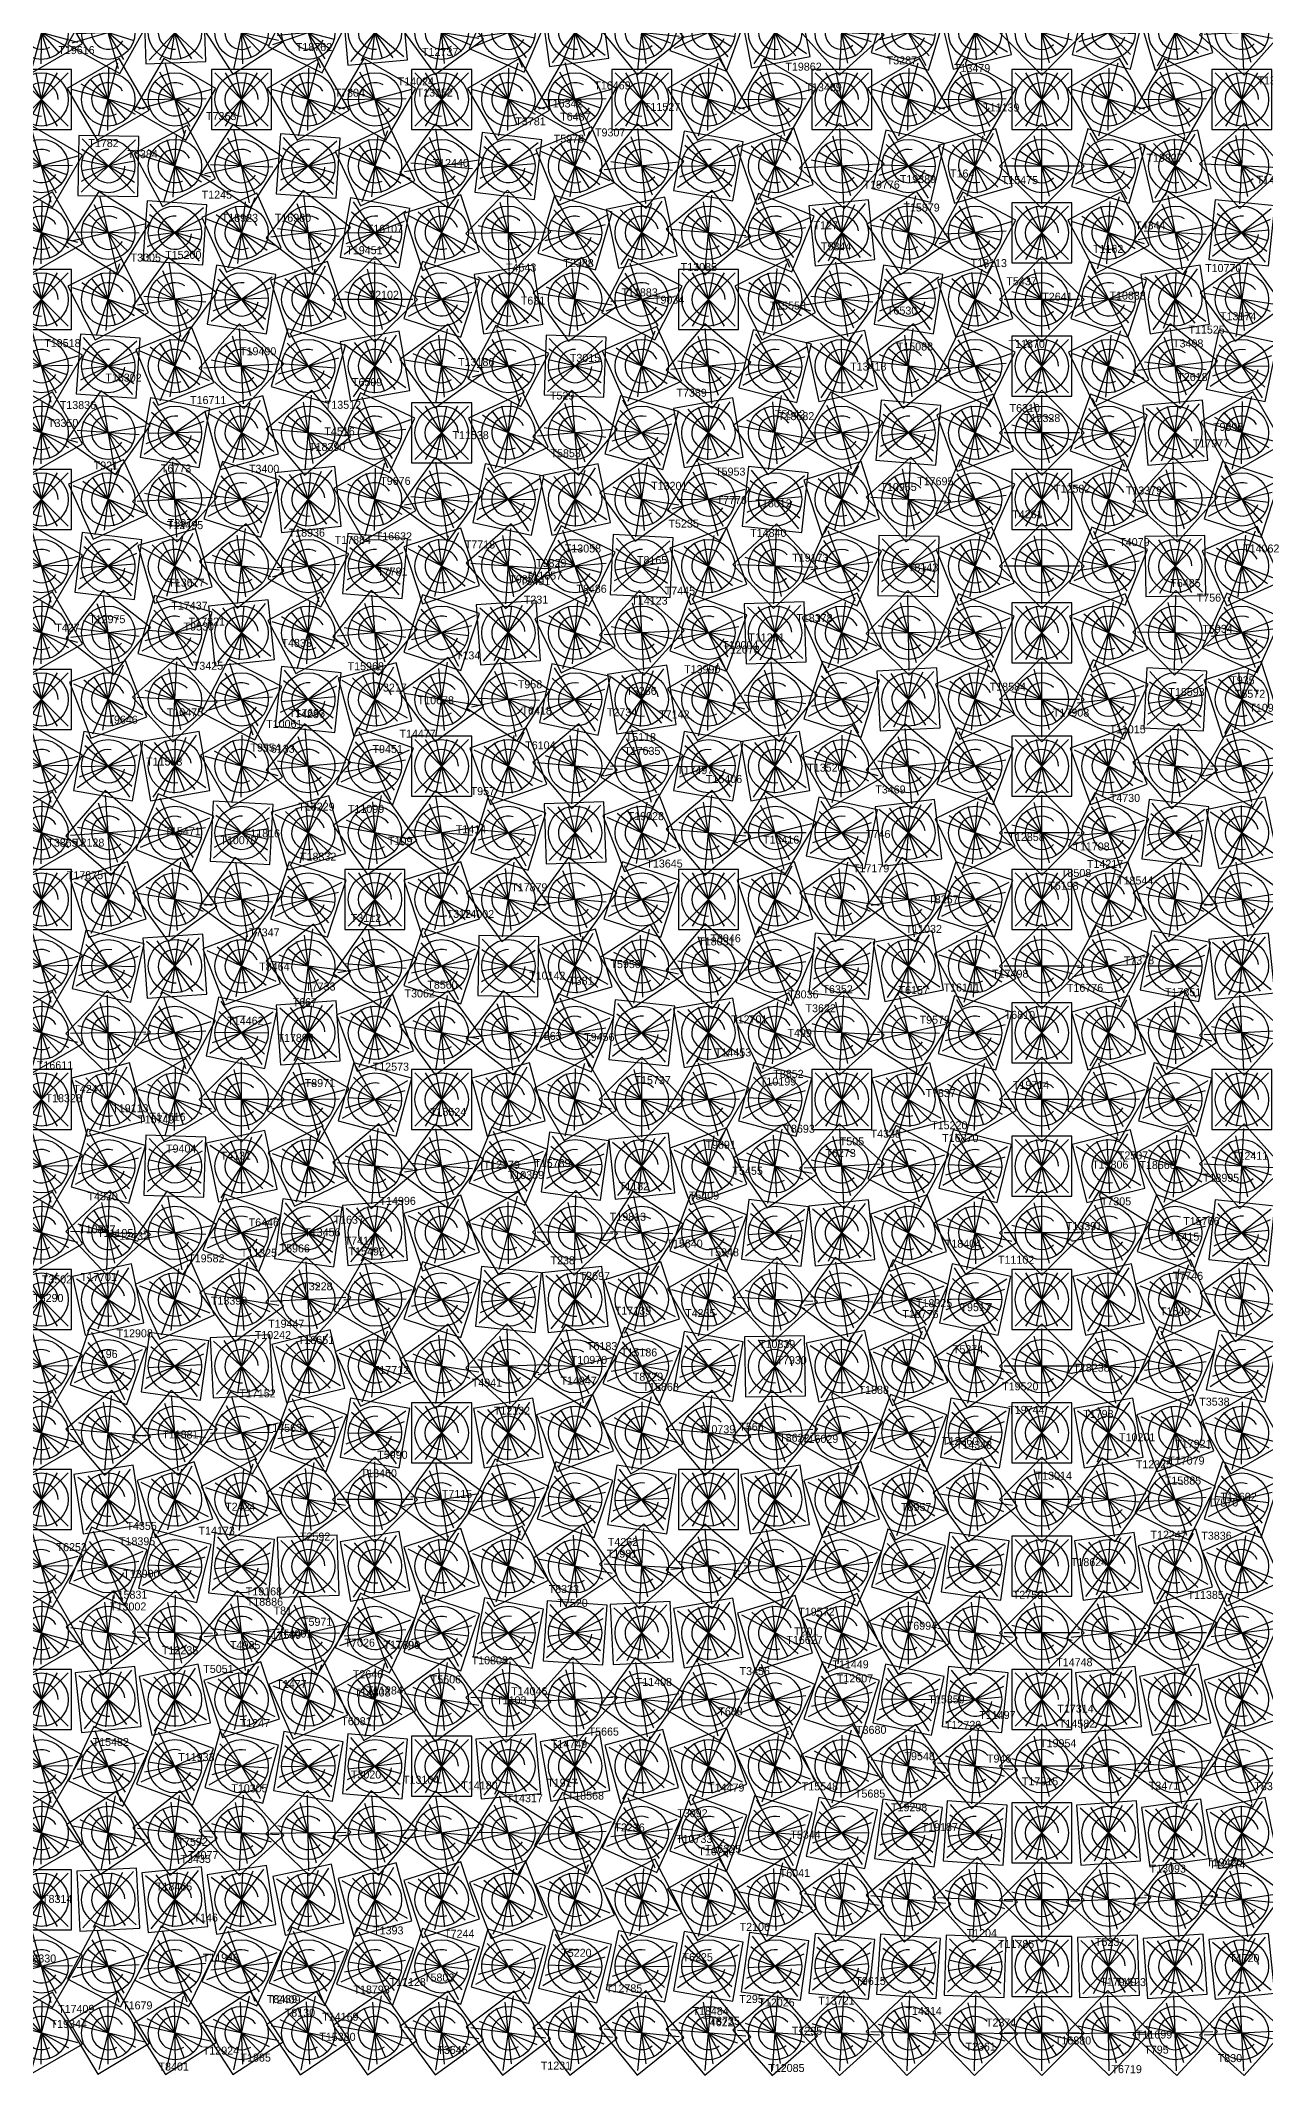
# Model space of a CAD drawing. Header units: metres. Extents: x -45 to 15052, y -45 to 15012.
# Drawn here: x 2999 to 4835, y 9045 to 12088 of the extents above; entities that cross this region are included whole.
import ezdxf

# ---------------------------------------------------------------- set-up
doc = ezdxf.new("R2010")
doc.units = ezdxf.units.M
for name, color, linetype in [('L0', 1, 'Continuous'), ('L1', 2, 'Continuous'), ('L10', 4, 'Continuous'), ('L11', 5, 'Continuous'), ('L2', 3, 'Continuous'), ('L3', 4, 'Continuous'), ('L4', 5, 'Continuous'), ('L5', 6, 'Continuous'), ('L6', 7, 'Continuous'), ('L7', 1, 'Continuous'), ('L8', 2, 'Continuous'), ('L9', 3, 'Continuous')]:
    doc.layers.add(name, color=color, linetype=linetype)

# ---------------------------------------------------------------- blocks, each defined once
blk = doc.blocks.new('CELL')
for p, q in [((-40, -40), (40, 40)), ((40, -40), (-40, 40)), ((-24, -40), (24, 40)), ((24, -40), (-24, 40)), ((-8, -40), (8, 40)), ((8, -40), (-8, 40))]:
    blk.add_line(p, q)
blk.add_lwpolyline([(-45, -45), (45, -45), (45, 45), (-45, 45)], close=True)
blk.add_circle((0, 0), 40)
blk.add_arc((0, 0), 25, 0, 270)

msp = doc.modelspace()

# ---------------------------------------------------------------- block references
at = {"layer": 'L0'}
for p, rotation in [((3500, 12100), 5), ((4700, 12100), 17), ((3700, 11900), 83.00000000000001), ((3800, 11800), 74), ((3900, 11700), 63), ((4000, 11600), 50), ((4100, 11500), 35), ((4200, 11400), 18), ((3100, 11300), 83.00000000000001), ((4300, 11300), 89), ((4400, 11200), 68), ((3200, 11200), 74), ((3300, 11100), 63), ((4500, 11100), 45), ((3400, 11000), 50), ((4600, 11000), 20), ((3500, 10900), 35), ((4700, 10900), 83.00000000000001), ((4800, 10800), 54), ((3600, 10800), 18), ((3700, 10700), 89), ((3800, 10600), 68), ((3900, 10500), 45), ((4000, 10400), 20), ((4100, 10300), 83.00000000000001), ((4200, 10200), 54), ((3100, 10100), 71), ((4300, 10100), 23), ((3200, 10000), 50), ((4400, 10000), 80), ((3300, 9900), 27), ((4500, 9900), 45), ((3400, 9800), 2), ((4600, 9800), 8), ((3500, 9700), 65), ((4700, 9700), 59.00000000000001), ((3600, 9600), 36), ((4800, 9600), 18), ((3700, 9500), 5), ((3800, 9400), 62), ((3900, 9300), 27), ((4000, 9200), 80), ((4100, 9100), 41)]:
    msp.add_blockref('CELL', p, dxfattribs=dict(at, rotation=rotation))
for p in [(3600, 12000), (4800, 12000), (3000, 11400), (3000, 10200)]:
    msp.add_blockref('CELL', p, dxfattribs=at)
at = {"layer": 'L1'}
for p, rotation in [((3600, 12100), 36), ((4800, 12100), 48), ((3700, 12000), 30), ((3800, 11900), 22), ((3900, 11800), 12), ((4100, 11600), 76), ((3000, 11500), 30), ((4200, 11500), 59.99999999999999), ((3100, 11400), 24), ((4300, 11400), 42), ((3200, 11300), 16), ((4400, 11300), 22), ((3300, 11200), 6), ((3400, 11100), 84), ((4600, 11100), 66), ((3500, 11000), 70), ((4700, 11000), 40), ((3600, 10900), 54), ((4800, 10900), 12), ((3700, 10800), 36), ((3800, 10700), 16), ((3900, 10600), 84), ((4000, 10500), 59.99999999999999), ((4100, 10400), 34), ((3000, 10300), 30), ((4200, 10300), 6), ((4300, 10200), 66), ((3100, 10200), 12), ((3200, 10100), 82), ((4400, 10100), 34), ((3300, 10000), 59.99999999999999), ((3400, 9900), 36), ((4600, 9900), 54), ((3500, 9800), 10), ((4700, 9800), 16), ((3600, 9700), 72), ((4800, 9700), 66), ((3700, 9600), 42), ((3800, 9500), 10), ((3900, 9400), 66), ((4000, 9300), 30), ((4100, 9200), 82), ((3000, 9100), 30), ((4200, 9100), 42)]:
    msp.add_blockref('CELL', p, dxfattribs=dict(at, rotation=rotation))
for p in [(4000, 11700), (4500, 11200), (4500, 10000)]:
    msp.add_blockref('CELL', p, dxfattribs=at)
at = {"layer": 'L10'}
for p, rotation in [((3300, 12100), 33), ((4500, 12100), 45), ((3400, 12000), 30), ((4600, 12000), 30), ((3500, 11900), 25), ((4700, 11900), 13), ((3600, 11800), 18), ((4800, 11800), 84), ((3700, 11700), 9), ((3800, 11600), 87.99999999999999), ((3900, 11500), 75.00000000000001), ((4000, 11400), 59.99999999999999), ((4100, 11300), 43.00000000000001), ((3000, 11200), 30), ((4200, 11200), 24), ((3100, 11100), 21), ((4300, 11100), 3), ((3200, 11000), 10), ((4400, 11000), 70), ((4500, 10900), 45), ((3300, 10900), 87), ((3400, 10800), 72), ((4600, 10800), 18), ((3500, 10700), 55), ((4700, 10700), 79), ((3600, 10600), 36), ((4800, 10600), 48), ((3700, 10500), 15), ((3800, 10400), 82), ((3900, 10300), 57.00000000000001), ((4000, 10200), 30), ((4100, 10100), 1), ((3000, 10000), 30), ((4200, 10000), 59.99999999999999), ((3100, 9900), 9), ((4300, 9900), 27), ((3200, 9800), 76), ((4400, 9800), 82), ((3300, 9700), 51), ((4500, 9700), 45), ((3400, 9600), 24), ((4600, 9600), 6), ((4700, 9500), 55), ((3500, 9500), 85), ((3600, 9400), 54), ((4800, 9400), 12), ((3700, 9300), 21), ((3800, 9200), 76), ((3900, 9100), 39)]:
    msp.add_blockref('CELL', p, dxfattribs=dict(at, rotation=rotation))
at = {"layer": 'L11'}
for p, rotation in [((3400, 12100), 64), ((4600, 12100), 76), ((3500, 12000), 59.99999999999999), ((4700, 12000), 59.99999999999999), ((3600, 11900), 54), ((4800, 11900), 42), ((3700, 11800), 46), ((3800, 11700), 36), ((3900, 11600), 24), ((4000, 11500), 10), ((4100, 11400), 84), ((3000, 11300), 59.99999999999999), ((4200, 11300), 66), ((3100, 11200), 52.00000000000001), ((4300, 11200), 46), ((3200, 11100), 42), ((4400, 11100), 24), ((3300, 11000), 30), ((3400, 10900), 16), ((4600, 10900), 64), ((4700, 10800), 36), ((3600, 10700), 72), ((4800, 10700), 6), ((3700, 10600), 52.00000000000001), ((3800, 10500), 30), ((3900, 10400), 6), ((4000, 10300), 70), ((4100, 10200), 42), ((3000, 10100), 59.99999999999999), ((4200, 10100), 12), ((3100, 10000), 40), ((4300, 10000), 70), ((3200, 9900), 18), ((4400, 9900), 36), ((3300, 9800), 84), ((3400, 9700), 58), ((4600, 9700), 52.00000000000001), ((3500, 9600), 30), ((4700, 9600), 12), ((4800, 9500), 59.99999999999999), ((3700, 9400), 58), ((3800, 9300), 24), ((3900, 9200), 78), ((4000, 9100), 40)]:
    msp.add_blockref('CELL', p, dxfattribs=dict(at, rotation=rotation))
for p in [(4500, 11000), (3500, 10800), (4500, 9800), (3600, 9500)]:
    msp.add_blockref('CELL', p, dxfattribs=at)
at = {"layer": 'L2'}
for p, rotation in [((3700, 12100), 67.00000000000001), ((3800, 12000), 59.99999999999999), ((3900, 11900), 51), ((4000, 11800), 40), ((4100, 11700), 27), ((3000, 11600), 59.99999999999999), ((4200, 11600), 12), ((3100, 11500), 55), ((4300, 11500), 85), ((3200, 11400), 48), ((4400, 11400), 66), ((3300, 11300), 39), ((4500, 11300), 45), ((3400, 11200), 28), ((4600, 11200), 22), ((3500, 11100), 15), ((4700, 11100), 87), ((4800, 11000), 59.99999999999999), ((3700, 10900), 73), ((3800, 10800), 54), ((3900, 10700), 33), ((4000, 10600), 10), ((4100, 10500), 75.00000000000001), ((3000, 10400), 59.99999999999999), ((4200, 10400), 48), ((3100, 10300), 43.00000000000001), ((4300, 10300), 19), ((3200, 10200), 24), ((4400, 10200), 78), ((4500, 10100), 45), ((3300, 10100), 3), ((3400, 10000), 70), ((4600, 10000), 10), ((3500, 9900), 45), ((4700, 9900), 63), ((4800, 9800), 24), ((3600, 9800), 18), ((3700, 9700), 79), ((3800, 9600), 48), ((3900, 9500), 15), ((4000, 9400), 70), ((4100, 9300), 33), ((3000, 9200), 59.99999999999999), ((4200, 9200), 84), ((3100, 9100), 31), ((4300, 9100), 43.00000000000001)]:
    msp.add_blockref('CELL', p, dxfattribs=dict(at, rotation=rotation))
msp.add_blockref('CELL', (3600, 11000), dxfattribs=at)
at = {"layer": 'L3'}
for p, rotation in [((3800, 12100), 8), ((4000, 11900), 80), ((4100, 11800), 68), ((4200, 11700), 54), ((4300, 11600), 38), ((3100, 11600), 86.00000000000001), ((3200, 11500), 80), ((4400, 11500), 20), ((3300, 11400), 72), ((3400, 11300), 62), ((4600, 11300), 68), ((3500, 11200), 50), ((4700, 11200), 43.99999999999999), ((3600, 11100), 36), ((4800, 11100), 18), ((3700, 11000), 20), ((3800, 10900), 2), ((3900, 10800), 72), ((4000, 10700), 50), ((4100, 10600), 26), ((3100, 10400), 74), ((4300, 10400), 62), ((3200, 10300), 56), ((4400, 10300), 32), ((3300, 10200), 36), ((3400, 10100), 14), ((4600, 10100), 56), ((3500, 10000), 80), ((4700, 10000), 20), ((3600, 9900), 54), ((4800, 9900), 72), ((3700, 9800), 26), ((3800, 9700), 86.00000000000001), ((3900, 9600), 54), ((4000, 9500), 20), ((4100, 9400), 74), ((4200, 9300), 36), ((3100, 9200), 62), ((4300, 9200), 86.00000000000001), ((3200, 9100), 32), ((4400, 9100), 43.99999999999999)]:
    msp.add_blockref('CELL', p, dxfattribs=dict(at, rotation=rotation))
for p in [(3900, 12000), (3000, 11700), (4500, 11400), (3000, 10500), (4200, 10500), (4500, 10200), (3000, 9300)]:
    msp.add_blockref('CELL', p, dxfattribs=at)
at = {"layer": 'L4'}
for p, rotation in [((3900, 12100), 39), ((4000, 12000), 30), ((4100, 11900), 19), ((3000, 11800), 30), ((4200, 11800), 6), ((3100, 11700), 27), ((4300, 11700), 81), ((3200, 11600), 22), ((4400, 11600), 64), ((4500, 11500), 45), ((3300, 11500), 15), ((3400, 11400), 6), ((4600, 11400), 24), ((3500, 11300), 85), ((4700, 11300), 1), ((4800, 11200), 66), ((3600, 11200), 72), ((3700, 11100), 57.00000000000001), ((3800, 11000), 40), ((3900, 10900), 21), ((4100, 10700), 67.00000000000001), ((3000, 10600), 30), ((4200, 10600), 42), ((3100, 10500), 15), ((4300, 10500), 15), ((3200, 10400), 87.99999999999999), ((4400, 10400), 76), ((3300, 10300), 68.99999999999999), ((4500, 10300), 45), ((3400, 10200), 48), ((4600, 10200), 12), ((3500, 10100), 25), ((4700, 10100), 67.00000000000001), ((4800, 10000), 30), ((3700, 9900), 63), ((3800, 9800), 34), ((3900, 9700), 3), ((4000, 9600), 59.99999999999999), ((4100, 9500), 25), ((3000, 9400), 30), ((4200, 9400), 78), ((3100, 9300), 3), ((4300, 9300), 39), ((3200, 9200), 64), ((4400, 9200), 87.99999999999999), ((3300, 9100), 33), ((4500, 9100), 45)]:
    msp.add_blockref('CELL', p, dxfattribs=dict(at, rotation=rotation))
for p in [(4000, 10800), (3600, 10000)]:
    msp.add_blockref('CELL', p, dxfattribs=at)
at = {"layer": 'L5'}
for p, rotation in [((4000, 12100), 70), ((4100, 12000), 59.99999999999999), ((3000, 11900), 59.99999999999999), ((4200, 11900), 48), ((3100, 11800), 58), ((4300, 11800), 34), ((3200, 11700), 54), ((4400, 11700), 18), ((3300, 11600), 48), ((3400, 11500), 40), ((4600, 11500), 70), ((3500, 11400), 30), ((4700, 11400), 48), ((3600, 11300), 18), ((4800, 11300), 24), ((3700, 11200), 4), ((3800, 11100), 78), ((3900, 11000), 59.99999999999999), ((4000, 10900), 40), ((4100, 10800), 18), ((3000, 10700), 59.99999999999999), ((4200, 10700), 84), ((3100, 10600), 46), ((4300, 10600), 58), ((3200, 10500), 30), ((4400, 10500), 30), ((3300, 10400), 12), ((3400, 10300), 82), ((4600, 10300), 58), ((3500, 10200), 59.99999999999999), ((4700, 10200), 24), ((3600, 10100), 36), ((4800, 10100), 78), ((3700, 10000), 10), ((3800, 9900), 72), ((3900, 9800), 42), ((4000, 9700), 10), ((4100, 9600), 66), ((3000, 9500), 59.99999999999999), ((4200, 9500), 30), ((3100, 9400), 34), ((4300, 9400), 82), ((3200, 9300), 6), ((4400, 9300), 42), ((3300, 9200), 66), ((3400, 9100), 34), ((4600, 9100), 46)]:
    msp.add_blockref('CELL', p, dxfattribs=dict(at, rotation=rotation))
for p in [(4500, 11600), (4500, 10400), (4500, 9200)]:
    msp.add_blockref('CELL', p, dxfattribs=at)
at = {"layer": 'L6'}
for p, rotation in [((4100, 12100), 11), ((3100, 11900), 89), ((4300, 11900), 77.00000000000001), ((3200, 11800), 86.00000000000001), ((4400, 11800), 62), ((3300, 11700), 81), ((4500, 11700), 45), ((3400, 11600), 74), ((4600, 11600), 26), ((3500, 11500), 65), ((4700, 11500), 5), ((3600, 11400), 54), ((4800, 11400), 72), ((3700, 11300), 41), ((3800, 11200), 26), ((3900, 11100), 9), ((4000, 11000), 80), ((4100, 10900), 59.00000000000001), ((4200, 10800), 36), ((3100, 10700), 77.00000000000001), ((4300, 10700), 11), ((3200, 10600), 62), ((4400, 10600), 74), ((3300, 10500), 45), ((4500, 10500), 45), ((3400, 10400), 26), ((4600, 10400), 14), ((3500, 10300), 5), ((4700, 10300), 71), ((3600, 10200), 72), ((4800, 10200), 36), ((3700, 10100), 47), ((3800, 10000), 20), ((3900, 9900), 81), ((4000, 9800), 50), ((4100, 9700), 17), ((4200, 9600), 72), ((3100, 9500), 65), ((4300, 9500), 35), ((3200, 9400), 38), ((4400, 9400), 86.00000000000001), ((3300, 9300), 9), ((4500, 9300), 45), ((3400, 9200), 68), ((4600, 9200), 2), ((3500, 9100), 35), ((4700, 9100), 47)]:
    msp.add_blockref('CELL', p, dxfattribs=dict(at, rotation=rotation))
for p in [(3000, 12000), (4200, 12000), (3000, 10800), (3000, 9600)]:
    msp.add_blockref('CELL', p, dxfattribs=at)
at = {"layer": 'L7'}
for p, rotation in [((3000, 12100), 30), ((4200, 12100), 42), ((3100, 12000), 30), ((4300, 12000), 30), ((3200, 11900), 28), ((4400, 11900), 16), ((3300, 11800), 24), ((3400, 11700), 18), ((4600, 11700), 72), ((4700, 11600), 52.00000000000001), ((3500, 11600), 10), ((4800, 11500), 30), ((3700, 11400), 78), ((3800, 11300), 64), ((3900, 11200), 48), ((4000, 11100), 30), ((4100, 11000), 10), ((3000, 10900), 30), ((4200, 10900), 78), ((4300, 10800), 54), ((3100, 10800), 18), ((3200, 10700), 4), ((4400, 10700), 28), ((3300, 10600), 78), ((3400, 10500), 59.99999999999999), ((4600, 10500), 59.99999999999999), ((3500, 10400), 40), ((4700, 10400), 28), ((3600, 10300), 18), ((4800, 10300), 84), ((3700, 10200), 84), ((3800, 10100), 58), ((3900, 10000), 30), ((4100, 9800), 58), ((3000, 9700), 30), ((4200, 9700), 24), ((3100, 9600), 6), ((4300, 9600), 78), ((3200, 9500), 70), ((4400, 9500), 40), ((3300, 9400), 42), ((3400, 9300), 12), ((4600, 9300), 48), ((3500, 9200), 70), ((4700, 9200), 4), ((3600, 9100), 36), ((4800, 9100), 48)]:
    msp.add_blockref('CELL', p, dxfattribs=dict(at, rotation=rotation))
for p in [(4500, 11800), (3600, 11500), (4500, 10600), (4000, 9900), (4500, 9400)]:
    msp.add_blockref('CELL', p, dxfattribs=at)
at = {"layer": 'L8'}
for p, rotation in [((3100, 12100), 61), ((4300, 12100), 73), ((3200, 12000), 59.99999999999999), ((4400, 12000), 59.99999999999999), ((3300, 11900), 57.00000000000001), ((4500, 11900), 45), ((3400, 11800), 52.00000000000001), ((4600, 11800), 28), ((3500, 11700), 45), ((4700, 11700), 9), ((3600, 11600), 36), ((4800, 11600), 78), ((3700, 11500), 25), ((3800, 11400), 12), ((3900, 11300), 87), ((4000, 11200), 70), ((4100, 11100), 51), ((3000, 11000), 59.99999999999999), ((4200, 11000), 30), ((3100, 10900), 49), ((4300, 10900), 7), ((3200, 10800), 36), ((4400, 10800), 72), ((3300, 10700), 21), ((4500, 10700), 45), ((4600, 10600), 16), ((3400, 10600), 4), ((3500, 10500), 75.00000000000001), ((4700, 10500), 75.00000000000001), ((3600, 10400), 54), ((4800, 10400), 42), ((3700, 10300), 31), ((3800, 10200), 6), ((3900, 10100), 68.99999999999999), ((4000, 10000), 40), ((4100, 9900), 9), ((3000, 9800), 59.99999999999999), ((4200, 9800), 66), ((3100, 9700), 37), ((4300, 9700), 31), ((3200, 9600), 12), ((4400, 9600), 84), ((3300, 9500), 75.00000000000001), ((4500, 9500), 45), ((3400, 9400), 46), ((4600, 9400), 4), ((3500, 9300), 15), ((4700, 9300), 51), ((3600, 9200), 72), ((4800, 9200), 6), ((3700, 9100), 37)]:
    msp.add_blockref('CELL', p, dxfattribs=dict(at, rotation=rotation))
at = {"layer": 'L9'}
for p, rotation in [((3200, 12100), 2), ((4400, 12100), 14), ((3400, 11900), 86.00000000000001), ((4600, 11900), 74), ((3500, 11800), 80), ((4700, 11800), 56), ((3600, 11700), 72), ((4800, 11700), 36), ((3700, 11600), 62), ((3800, 11500), 50), ((3900, 11400), 36), ((4000, 11300), 20), ((4100, 11200), 2), ((4200, 11100), 72), ((3100, 11000), 80), ((4300, 11000), 50), ((3200, 10900), 68), ((4400, 10900), 26), ((3300, 10800), 54), ((3400, 10700), 38), ((4600, 10700), 62), ((3500, 10600), 20), ((4700, 10600), 32), ((3700, 10400), 68), ((3800, 10300), 43.99999999999999), ((3900, 10200), 18), ((4000, 10100), 80), ((4100, 10000), 50), ((4200, 9900), 18), ((3100, 9800), 68), ((4300, 9800), 74), ((3200, 9700), 43.99999999999999), ((4400, 9700), 38), ((3300, 9600), 18), ((4600, 9500), 50), ((3400, 9500), 80), ((3500, 9400), 50), ((4700, 9400), 8), ((3600, 9300), 18), ((4800, 9300), 54), ((3700, 9200), 74), ((3800, 9100), 38)]:
    msp.add_blockref('CELL', p, dxfattribs=dict(at, rotation=rotation))
for p in [(3300, 12000), (4500, 12000), (3000, 11100), (4500, 10800), (3600, 10500), (4800, 10500), (3000, 9900), (4500, 9600)]:
    msp.add_blockref('CELL', p, dxfattribs=at)

# ---------------------------------------------------------------- texts
at = {"layer": 'L3'}
for s, p in [('T19616', (3025.2, 12067.9)), ('T18762', (3381.3, 12072.5)), ('T12737', (3570.5, 12065.1)), ('T19862', (4115.4, 12043)), ('T3287', (4267.3, 12052.4)), ('T13479', (4368.2, 12040.9)), ('T14024', (3534.1, 12020.8)), ('T16469', (3828.9, 12014.9)), ('T13489', (4145.5, 12012.1)), ('T13893', (4823.3, 12022.4)), ('T7804', (3439.4, 12003.9)), ('T13152', (3562.4, 12004.1)), ('T16342', (3756.7, 11987.8)), ('T11527', (3903.3, 11982.7)), ('T11139', (4411.9, 11981.8)), ('T7363', (3246.7, 11968.9)), ('T3781', (3710.5, 11961)), ('T6437', (3777.7, 11968)), ('T1782', (3070.2, 11928.4)), ('T5978', (3768, 11935)), ('T9307', (3829.9, 11944.4)), ('T6384', (3128.8, 11911.8)), ('T12440', (3586.4, 11898.6)), ('T19827', (4656.8, 11906.3)), ('T19776', (4232.6, 11866.2)), ('T19389', (4286.9, 11874.4)), ('T164', (4362.3, 11882.8)), ('T15475', (4439.8, 11872.9)), ('T14267', (4822, 11873.5)), ('T1245', (3240.1, 11851)), ('T15879', (4292.4, 11831.8)), ('T18923', (3270.2, 11816.3)), ('T16980', (3349.8, 11816.4)), ('T16107', (3487.6, 11799.9)), ('T127', (4157.7, 11805.2)), ('T4344', (4639.9, 11805.1)), ('T19451', (3457, 11767.8)), ('T5844', (4168.7, 11773.5)), ('T1162', (4576.6, 11769.7)), ('T3005', (3133.5, 11756.7)), ('T15200', (3185.3, 11760.8)), ('T4643', (3696.4, 11741.8)), ('T2388', (3782.5, 11748.4)), ('T13085', (3958.4, 11742.5)), ('T18113', (4393.2, 11748.4)), ('T10770', (4744.8, 11741)), ('T11883', (3869.6, 11704.6)), ('T5437', (4446.8, 11721.2)), ('T2102', (3490.4, 11700.9)), ('T631', (3718.7, 11692.2)), ('T9034', (3918.3, 11693.5)), ('T15558', (4091.8, 11684.7)), ('T6530', (4267.7, 11677.3)), ('T2641', (4500.6, 11698.1)), ('T10838', (4601.4, 11699.7)), ('T11525', (4719.8, 11648.7)), ('T13174', (4767.1, 11668.7)), ('T19518', (3004.1, 11628.4)), ('T19490', (3297.6, 11616.2)), ('T15088', (4282.4, 11623.3)), ('T11370', (4450.1, 11627.3)), ('T3498', (4696.7, 11627.9)), ('T13186', (3624.6, 11600.1)), ('T3015', (3792.2, 11606.3)), ('T13418', (4212.5, 11593.3)), ('T18302', (3095.7, 11576.7)), ('T6509', (3465.5, 11569.9)), ('T7389', (3952, 11553.9)), ('T2618', (4703.1, 11577.6)), ('T13836', (3027.3, 11535.6)), ('T16711', (3222.7, 11543)), ('T13512', (3424.7, 11535.9)), ('T529', (3762.3, 11549.7)), ('T5942', (4099.6, 11521.8)), ('T6310', (4451.6, 11530.9)), ('T3350', (3009.7, 11508.7)), ('T4516', (3424.1, 11496.1)), ('T11538', (3616.2, 11490.4)), ('T13582', (4104.3, 11518.9)), ('T12328', (4473.2, 11516)), ('T9896', (4756.6, 11502.8)), ('T18390', (3401.1, 11472.7)), ('T5853', (3763.2, 11463.3)), ('T17977', (4726.4, 11478)), ('T921', (3078.2, 11444.9)), ('T6773', (3179, 11440.4)), ('T3400', (3311, 11440)), ('T5953', (4010, 11435.7)), ('T9676', (3507.9, 11421.8)), ('T13201', (3914.1, 11414.4)), ('T10955', (4257.9, 11412.7)), ('T17695', (4313, 11421.2)), ('T12582', (4518.3, 11410.1)), ('T13379', (4625.8, 11407.4)), ('T7776', (4012.2, 11393)), ('T16012', (4070.4, 11388.1)), ('T4261', (4455.6, 11371.6)), ('T12495', (3187.9, 11355.4)), ('T3974', (3189.4, 11358.5)), ('T18936', (3370.5, 11344.1)), ('T16632', (3501.1, 11338.7)), ('T5235', (3940.1, 11357.7)), ('T14840', (4062.6, 11343.8)), ('T17884', (3439.5, 11333.3)), ('T7718', (3634.6, 11326.4)), ('T13058', (3784.6, 11320.4)), ('T4079', (4616, 11330)), ('T14062', (4801.8, 11320.4)), ('T7781', (3503.2, 11285.8)), ('T11657', (3726.2, 11279.7)), ('T9829', (3741.5, 11298.6)), ('T8165', (3892.8, 11303.1)), ('T19173', (4125.6, 11306.6)), ('T8143', (4299.2, 11292)), ('T13677', (3190, 11269.2)), ('T9886', (3701.3, 11274.2)), ('T3491', (3717.3, 11271.5)), ('T8486', (3802, 11260)), ('T7445', (3934.5, 11257)), ('T6485', (4692.7, 11268.5)), ('T756', (4732.2, 11246.7)), ('T17437', (3194.6, 11234.7)), ('T231', (3723.2, 11243.7)), ('T14123', (3884.4, 11242.2)), ('T18378', (4131.8, 11216)), ('T427', (3020.5, 11201.7)), ('T12975', (3071.3, 11214.4)), ('T9530', (3213, 11203.4)), ('T17821', (3220.6, 11210.7)), ('T11261', (4059.8, 11187.1)), ('T5934', (4740.7, 11199.9)), ('T4833', (3359.8, 11178.8)), ('T134', (3621.3, 11160.1)), ('T10004', (4020.5, 11175.5)), ('T12078', (4022.5, 11168.9)), ('T3425', (3226.8, 11144.5)), ('T15968', (3459, 11143.8)), ('T13990', (3963.5, 11139.4)), ('T3217', (3502.1, 11111.8)), ('T958', (3714.2, 11116.8)), ('T3286', (3876.9, 11106.8)), ('T18584', (4421.8, 11113.2)), ('T18593', (4689.7, 11105.2)), ('T935', (4782.5, 11122.8)), ('T5572', (4789.4, 11102.5)), ('T9646', (3098.8, 11063.7)), ('T10475', (3187.8, 11074.7)), ('T17663', (3370.8, 11073.9)), ('T4237', (3379.2, 11072)), ('T10678', (3564, 11092.8)), ('T6418', (3719.7, 11077.3)), ('T2734', (3847.7, 11074.9)), ('T7142', (3926.2, 11071.6)), ('T17908', (4516.6, 11074.3)), ('T10967', (4811.1, 11081.5)), ('T10061', (3336.8, 11057.4)), ('T14477', (3536.7, 11042.7)), ('T5118', (3875.9, 11037.6)), ('T11015', (4601.3, 11049.2)), ('T9554', (3313.3, 11021.8)), ('T6133', (3334, 11020)), ('T9451', (3496.3, 11019.7)), ('T6104', (3725.3, 11025.2)), ('T17635', (3873.6, 11016.9)), ('T11553', (3156.8, 11000.8)), ('T17497', (3952.9, 10988)), ('T15406', (3996.2, 10974.7)), ('T13520', (4148.2, 10991.7)), ('T957', (3643.4, 10956.5)), ('T3469', (4250.2, 10959)), ('T4730', (4601.8, 10946.3)), ('T15229', (3385, 10933.2)), ('T11099', (3459.4, 10929.9)), ('T19028', (3878.9, 10919)), ('T15471', (3184.3, 10896.3)), ('T10070', (3268.1, 10882.9)), ('T11816', (3303.2, 10893.2)), ('T109', (3519.6, 10882)), ('T1414', (3621.2, 10899.4)), ('T13416', (4081.9, 10883.7)), ('T746', (4236.4, 10892.2)), ('T12858', (4449.8, 10887.7)), ('T3865', (3008.6, 10879.1)), ('T2128', (3048.7, 10879.4)), ('T18332', (3387.6, 10858.2)), ('T11708', (4547.2, 10873.5)), ('T17875', (3037.9, 10830.4)), ('T13645', (3907, 10847.9)), ('T17179', (4216.7, 10840.8)), ('T8508', (4528.6, 10833.8)), ('T14217', (4567.6, 10847.3)), ('T18544', (4612.7, 10822.5)), ('T17879', (3704.2, 10812.3)), ('T8257', (4329.7, 10794.2)), ('T6198', (4509.6, 10814.6)), ('T3112', (3463.6, 10766.2)), ('T312', (3607.4, 10772.4)), ('T4002', (3633.2, 10772.2)), ('T7347', (3311.4, 10744.7)), ('T18031', (3984.7, 10731.1)), ('T8046', (4003, 10735.8)), ('T11032', (4295.7, 10749.9)), ('T7378', (4622.9, 10702.8)), ('T8464', (3326.4, 10693.4)), ('T10142', (3731.2, 10679.8)), ('T3817', (3791.2, 10672.1)), ('T5950', (3853.1, 10697.1)), ('T17498', (4425.4, 10682.7)), ('T667', (3376.5, 10640)), ('T7733', (3395.4, 10663.5)), ('T3062', (3544.3, 10653.1)), ('T8560', (3578.5, 10666.2)), ('T3036', (4119.6, 10651.7)), ('T6352', (4171, 10659.4)), ('T6157', (4285.1, 10658.1)), ('T16111', (4352.6, 10662)), ('T16776', (4537.5, 10661.5)), ('T17851', (4684.6, 10654.9)), ('T14462', (3278.5, 10612.1)), ('T12701', (4034, 10614.2)), ('T3622', (4145.6, 10630.9)), ('T9579', (4316.7, 10613.7)), ('T6810', (4444.3, 10621)), ('T17896', (3353.7, 10586.5)), ('T7863', (3734.4, 10589.4)), ('T9456', (3813.7, 10587.8)), ('T499', (4118.5, 10593.9)), ('T14453', (4009.8, 10564.6)), ('T16611', (2993, 10545.4)), ('T8971', (3394.6, 10518.7)), ('T12573', (3496.6, 10543.3)), ('T15737', (3889.2, 10523.1)), ('T10199', (4077.2, 10521)), ('T8852', (4097.3, 10532.5)), ('T19714', (4456.5, 10516)), ('T18328', (3006, 10496)), ('T4247', (3047.6, 10509.9)), ('T7837', (4325.4, 10503.7)), ('T19113', (3106, 10480.9)), ('T16749', (3144.8, 10464.1)), ('T17616', (3161.7, 10468.2)), ('T18524', (3582.4, 10475.5)), ('T15220', (4334, 10455.4)), ('T9891', (3995.6, 10426.2)), ('T8693', (4114, 10450.2)), ('T505', (4196.9, 10431.3)), ('T4338', (4243.2, 10442.8)), ('T16870', (4350.5, 10436.3)), ('T9404', (3186.7, 10420.5)), ('T4131', (3268.6, 10409.8)), ('T12379', (3662.8, 10396.1)), ('T15789', (3738.8, 10398.6)), ('T6273', (4175.5, 10413.8)), ('T15806', (4575.4, 10396.4)), ('T2507', (4613.9, 10410.2)), ('T18560', (4646.3, 10395.8)), ('T12411', (4785, 10409.6)), ('T10369', (3699.1, 10380.9)), ('T1182', (3865.6, 10364)), ('T5455', (4036.1, 10387.1)), ('T18995', (4741.5, 10376.6)), ('T4320', (3069, 10348.9)), ('T14996', (3506.8, 10342)), ('T5409', (3970.6, 10349.9)), ('T7305', (4588.4, 10341.3)), ('T6446', (3310.6, 10309.7)), ('T1637', (3437.9, 10313.7)), ('T19813', (3852, 10318.2)), ('T13391', (4535.9, 10304.1)), ('T15766', (4712, 10311.7)), ('T10887', (3056.5, 10299.3)), ('T11195', (3083.3, 10293.8)), ('T12432', (3106.6, 10289.6)), ('T13456', (3393.9, 10294.9)), ('T7417', (3454.4, 10282.4)), ('T15640', (3937, 10278)), ('T18404', (4354.4, 10277.8)), ('T1415', (4690.6, 10288.3)), ('T19582', (3219.9, 10255.8)), ('T11325', (3298.7, 10264.1)), ('T5966', (3356.9, 10270.7)), ('T15492', (3460.4, 10266.2)), ('T238', (3763.2, 10252.9)), ('T5948', (4000.3, 10264.9)), ('T11102', (4434.2, 10253.7)), ('T3502', (3000.2, 10224.2)), ('T17701', (3058.6, 10227.8)), ('T3228', (3390.9, 10213.9)), ('T2697', (3806.9, 10229.5)), ('T7746', (4696.3, 10229.6)), ('T5290', (2987.4, 10196.3)), ('T13390', (3254, 10192.3)), ('T18325', (4311.2, 10188.6)), ('T9517', (4378, 10182.6)), ('T19447', (3339.7, 10157.7)), ('T17139', (3859.6, 10177.4)), ('T4235', (3965, 10173.8)), ('T10776', (4290.7, 10172.2)), ('T1649', (4677.1, 10176.4)), ('T12908', (3112.5, 10143.4)), ('T10242', (3319.7, 10140.9)), ('T18651', (3384.4, 10133.5)), ('T6183', (3817.9, 10124.2)), ('T10339', (4075.8, 10127.2)), ('T96', (3086.4, 10112.3)), ('T10970', (3793.7, 10103.5)), ('T15186', (3868.8, 10114.7)), ('T7930', (4102, 10103.1)), ('T5274', (4366.6, 10119.5)), ('T18238', (4547.2, 10091.8)), ('T17712', (3496.7, 10088.3)), ('T4941', (3645.1, 10069.4)), ('T14947', (3778.1, 10072.4)), ('T8729', (3886.6, 10078.3)), ('T15868', (3901.1, 10063)), ('T19520', (4440.5, 10063.8)), ('T17152', (3296.7, 10053.3)), ('T1888', (4225.2, 10058.6)), ('T3538', (4736, 10040.9)), ('T14563', (3336.1, 10001.6)), ('T12132', (3678.2, 10027.4)), ('T10739', (3985.8, 9999.5)), ('T566', (4046.3, 10003.2)), ('T19744', (4449.5, 10028.6)), ('T1798', (4562, 10022.5)), ('T11881', (3180.9, 9991.7)), ('T8622', (4106.1, 9986.8)), ('T16029', (4140.3, 9985.1)), ('T12360', (4350.3, 9981.7)), ('T14348', (4371, 9976.2)), ('T10201', (4615.7, 9987.5)), ('T17921', (4700, 9977.7)), ('T5990', (3503.4, 9961.2)), ('T12325', (4640.8, 9946.9)), ('T17079', (4689.5, 9952.5)), ('T13460', (3478.5, 9933.5)), ('T13014', (4490.6, 9929.8)), ('T15885', (4684.4, 9922.5)), ('T2424', (3275.3, 9883.3)), ('T7115', (3600.2, 9902.5)), ('T8957', (4288.8, 9882.8)), ('T7570', (4749, 9889.6)), ('T11602', (4767.7, 9898.3)), ('T4355', (3127.3, 9854.6)), ('T14173', (3235.4, 9847.4)), ('T6253', (3022.5, 9822.7)), ('T18395', (3116.1, 9831.5)), ('T2592', (3387.5, 9838.6)), ('T4262', (3849.1, 9830.5)), ('T12247', (4662.9, 9841.3)), ('T3836', (4739.1, 9839.9)), ('T1981', (3847.7, 9812.9)), ('T18624', (4543.5, 9800.2)), ('T13900', (3122.5, 9782.8)), ('T19168', (3306.2, 9756.3)), ('T8333', (3760.4, 9759.9)), ('T13002', (3102.7, 9733.7)), ('T15831', (3104.2, 9751.4)), ('T18886', (3307.7, 9740.8)), ('T81', (3347.9, 9727.6)), ('T7520', (3773.5, 9739.1)), ('T19572', (4134.7, 9725.9)), ('T2759', (4456.4, 9751.2)), ('T11385', (4718.4, 9751.1)), ('T5971', (3390.5, 9710.7)), ('T201', (4128.4, 9696.2)), ('T6994', (4297.4, 9704.8)), ('T12235', (3180.5, 9668.1)), ('T4985', (3282.6, 9675.7)), ('T17509', (3335, 9691.1)), ('T4001', (3360.7, 9693.1)), ('T7026', (3454.4, 9679.4)), ('T17104', (3512.7, 9676.3)), ('T890', (3531.4, 9675.9)), ('T16627', (4116.9, 9683.6)), ('T5051', (3242.5, 9640.1)), ('T10808', (3644.9, 9652.9)), ('T3456', (4046.7, 9636.8)), ('T11449', (4185.9, 9647)), ('T14748', (4521.5, 9650.1)), ('T1477', (3352.1, 9617.4)), ('T2646', (3466.7, 9632.1)), ('T14808', (3468.9, 9604.7)), ('T11284', (3487.4, 9607.8)), ('T5606', (3583.6, 9624.3)), ('T14046', (3704.1, 9606.7)), ('T11408', (3891, 9620.5)), ('T12607', (4192.6, 9625.9)), ('T1103', (3681.6, 9593.1)), ('T688', (4014.9, 9576.5)), ('T15359', (4329.8, 9594.4)), ('T17314', (4523.3, 9580.5)), ('T1247', (3297.2, 9558.8)), ('T6081', (3449.5, 9561.7)), ('T5665', (3820.3, 9546.1)), ('T3680', (4221.4, 9548.7)), ('T12729', (4354.7, 9556.2)), ('T11497', (4406.2, 9571)), ('T14582', (4525.6, 9558)), ('T15482', (3076.6, 9530.5)), ('T14749', (3763.7, 9527.4)), ('T19954', (4497.3, 9528.6)), ('T11933', (3205, 9507.8)), ('T3020', (3463.9, 9481.7)), ('T9548', (4294, 9509.2)), ('T946', (4417.7, 9505.6)), ('T10305', (3284.6, 9461.1)), ('T13104', (3542, 9473.8)), ('T14180', (3629.5, 9465.3)), ('T1917', (3758.2, 9469.4)), ('T14479', (3999.5, 9462.1)), ('T15548', (4139.9, 9463.9)), ('T5685', (4219.7, 9453.1)), ('T17915', (4470.1, 9471.5)), ('T3471', (4660.4, 9465)), ('T83', (4818.7, 9464.2)), ('T14317', (3697.3, 9446.2)), ('T18568', (3789, 9450)), ('T3092', (3953.3, 9423.7)), ('T19298', (4273.7, 9432.5)), ('T2236', (3859, 9402.3)), ('T5344', (4122.8, 9391.6)), ('T19187', (4319.6, 9402.9)), ('T7592', (3203.8, 9380.7)), ('T4077', (3219.7, 9360.9)), ('T10733', (3951.5, 9385.1)), ('T16730', (3984.8, 9366.3)), ('T16325', (3994.8, 9370.2)), ('T3435', (3208.3, 9355.2)), ('T6041', (4106.9, 9334)), ('T13093', (4661.6, 9340.5)), ('T19420', (4746.3, 9350)), ('T12574', (4750.8, 9346.8)), ('T18465', (3171.5, 9313.7)), ('T8314', (3000.7, 9295.1)), ('T146', (3227.9, 9267.1)), ('T1393', (3497.2, 9247.9)), ('T7244', (3603.6, 9242.9)), ('T2106', (4046.8, 9253.2)), ('T1204', (4387.2, 9243.8)), ('T5220', (3779.3, 9214.3)), ('T6225', (3961.1, 9207.7)), ('T11785', (4434.2, 9227.6)), ('T523', (4579.6, 9230.6)), ('T18330', (2967.5, 9205.8)), ('T11946', (3241.7, 9207)), ('T5803', (3573.5, 9177.2)), ('T4720', (4780.8, 9206.3)), ('T18793', (3467.7, 9159.2)), ('T11128', (3521.8, 9170.5)), ('T12785', (3846.4, 9161)), ('T9615', (4220.4, 9172.1)), ('T17949', (4587.6, 9170.8)), ('T1123', (4610.6, 9170.4)), ('T17409', (3024.8, 9130.2)), ('T1679', (3120.8, 9135.5)), ('T8439', (3337.7, 9145)), ('T2409', (3342.9, 9144.2)), ('T8130', (3364.7, 9124.5)), ('T14169', (3420.9, 9118.5)), ('T18484', (3976, 9126.9)), ('T295', (4046.4, 9145)), ('T12026', (4074.9, 9139.8)), ('T13721', (4164.8, 9142.5)), ('T14314', (4295.5, 9127)), ('T19344', (3013.5, 9107.7)), ('T15380', (3416.5, 9088.3)), ('T4622', (3992.2, 9110.2)), ('T8735', (4001.7, 9112.3)), ('T7295', (4125.1, 9097.4)), ('T2374', (4416.2, 9109.7)), ('T11699', (4641, 9091.7)), ('T12924', (3241.8, 9067.7)), ('T1885', (3298.4, 9057.2)), ('T3646', (3593.5, 9068.7)), ('T2361', (4385.4, 9073.5)), ('T16880', (4519.5, 9082.8)), ('T795', (4653.6, 9069.1)), ('T830', (4763.7, 9056.4)), ('T8401', (3175.4, 9043.8)), ('T1231', (3748.6, 9045.1)), ('T12085', (4089.7, 9041.6)), ('T6719', (4604.4, 9039.8))]:
    msp.add_text(s, height=12, dxfattribs=at).set_placement(p)

doc.saveas('drawing.dxf')
